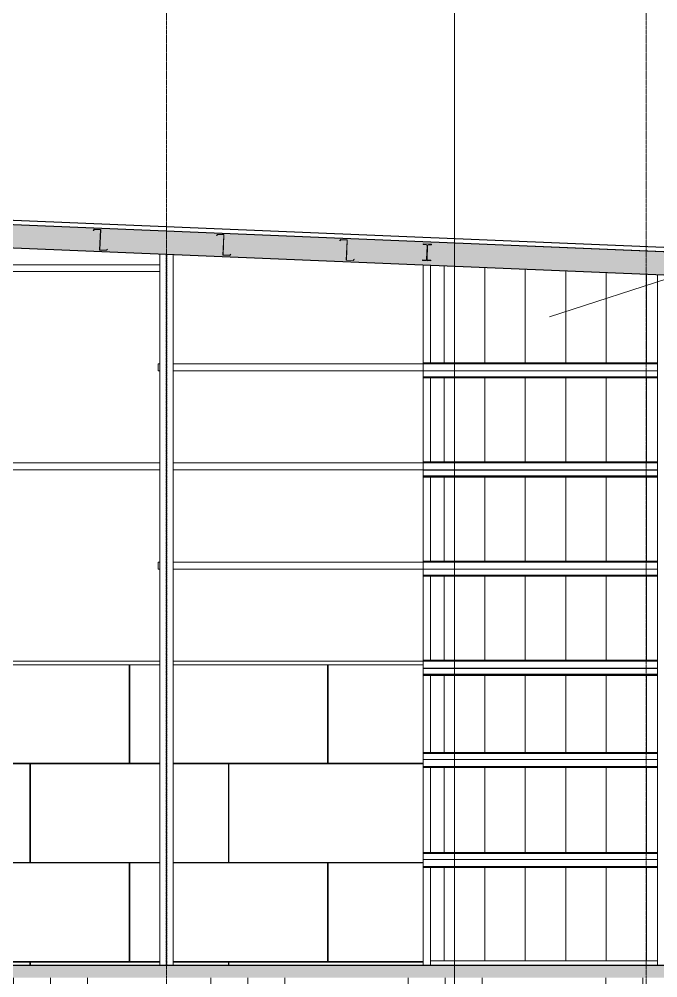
# Model space of a CAD drawing. Header units: inches. Extents: x -23445 to -52, y -314 to 853.
# Drawn here: x -11575.3 to -11264.7, y -6 to 460.5 of the extents above; entities that cross this region are included whole.
import ezdxf

# ---------------------------------------------------------------- set-up
doc = ezdxf.new("R2010")
doc.units = ezdxf.units.IN
doc.header["$MEASUREMENT"] = 0
doc.linetypes.add('Grid Line 1_2_', pattern=[0.875, 0.5, -0.125, 0.125, -0.125])
doc.linetypes.add('Hidden 1_8_', pattern=[0.1875, 0.125, -0.0625])
for name, color, linetype, lineweight in [('A-ANNO-IDEN', 131, 'Continuous', 9), ('A-CLNG', 13, 'Continuous', 9), ('A-CLNG-PATT', 13, 'Continuous', 9), ('A-FLOR', 192, 'Continuous', 9), ('A-FLOR-LEVL', 51, 'Continuous', 9), ('A-FLOR-PATT', 8, 'Continuous', 25), ('A-GLAZ-CWMG', 51, 'Continuous', 9), ('A-ROOF', 132, 'Continuous', 9), ('A-WALL', 113, 'Continuous', 9), ('A-WALL-PATT', 111, 'Continuous', 25), ('C-TOPO', 7, 'Continuous', 9), ('G-ANNO-SYMB', 111, 'Continuous', 9), ('S-BEAM', 12, 'Continuous', 9), ('S-COLS', 52, 'Continuous', 9), ('S-GRID', 1, 'Continuous', 9)]:
    doc.layers.add(name, color=color, linetype=linetype, lineweight=lineweight)

# ---------------------------------------------------------------- blocks, each defined once
blk = doc.blocks.new('Struct_Xcel_Sports Complex_rvt-3-Building Section - North_South looking East _ Lounge')
at = {"layer": 'A-FLOR-PATT', "lineweight": 9}
h = blk.add_hatch(dxfattribs=at)
h.set_pattern_fill('FP_40', style=0, pattern_type=2)
h.set_pattern_definition([(50, (22063.86, 65.275), (55.0854, -4.8198), [5.76, -63.36]), (355, (22063.86, 65.275), (-10.6557, 57.7685), [4.608, -50.688]), (100.451, (22068.45, 64.874), (44.4295, 52.9487), [4.895, -53.848]), (46.184, (22063.86, 80.635), (81.9644, -12.712), [8.64, -95.04]), (96.636, (22070.69, 79.576), (71.7815, 74.8124), [7.343, -80.772]), (351.184, (22063.86, 80.635), (71.782, 74.8124), [6.912, -76.032]), (21, (22071.54, 76.795), (45.842, -30.9215), [5.76, -63.36]), (326, (22071.54, 76.795), (18.687, 55.6915), [4.608, -50.688]), (71.451, (22075.36, 74.22), (64.529, 24.77), [4.895, -53.848]), (37.5, (22063.858, 65.275), (0.9339, 25.5668), [2.534, -47.539, 2.534, -48.922, -50.88]), (37.5, (22063.858, 65.275), (0.9339, 25.5668), [-101.53, 2.534, -48.346]), (7.5, (22063.858, 65.275), (20.204, 30.2913), [2.534, -26.803, 2.534, -46.387, -19.392]), (7.5, (22063.858, 65.275), (20.204, 30.2913), [-78.259, 2.534, -16.858]), (327.5, (22046.732, 65.275), (40.9978, -1.7324), [2.534, -16.666, 2.534, -57.37, -79.488]), (327.5, (22046.732, 65.275), (40.9978, -1.7324), [-79.104, 2.534, -76.954]), (317.5, (22039.052, 65.275), (44.7889, 7.6878), [2.534, -22.426, 2.534, -37.248, -56.448]), (317.5, (22039.052, 65.275), (44.7889, 7.6878), [-64.742, 2.534, -53.914])])
h.paths.add_polyline_path([(22790.8, -6), (22790.8, 0), (21132.3, 0), (21132.3, -6), (22724.07, -6)], flags=0)
at = {"layer": 'A-FLOR', "color": 250, "lineweight": 25}
blk.add_line((22790.8, 0), (21143.55, 0), dxfattribs=at)
blk = doc.blocks.new('W-Wide Flange-Column - W12X26-1588833-Building Section - North_South looking East _ Lounge')
at = {"layer": 'S-COLS', "linetype": 'Hidden 1_8_'}
for p, q in [((22108.65, 0), (22108.65, 346.14)), ((22108.96, 346.12), (22108.96, 0))]:
    blk.add_line(p, q, dxfattribs=at)
blk = doc.blocks.new('Girt_Z - 10_D-V102-Building Section - North_South looking East _ Lounge')
at = {"layer": 'S-BEAM', "lineweight": 15}
for p, q in [((22073.73, 358.31), (22073.22, 357.76)), ((22073.22, 357.76), (22073.3, 357.68)), ((22073.3, 357.68), (22073.78, 358.2)), ((22076.66, 358.19), (22073.73, 358.31)), ((22073.78, 358.2), (22076.66, 358.08)), ((22076.73, 358), (22076.33, 348.19)), ((22076.44, 348.38), (22076.84, 357.99)), ((22076.33, 348.19), (22079.7, 348.05)), ((22079.65, 348.16), (22076.51, 348.29)), ((22080.12, 348.68), (22079.65, 348.16)), ((22079.7, 348.05), (22080.2, 348.61)), ((22080.2, 348.61), (22080.12, 348.68))]:
    blk.add_line(p, q, dxfattribs=at)
for centre, radius, start, end in [((22076.66, 358), 0.187, 357.6141, 87.6141), ((22076.66, 358), 0.0782, 357.6141, 85.4913), ((22076.52, 348.37), 0.0782, 177.6141, 264.5717)]:
    blk.add_arc(centre, radius, start, end, dxfattribs=at)
blk = doc.blocks.new('Rectangular Mullion - Profile_Polycarbonate_Lower-1149884-Building Section - North_South looking East _ Lounge')
at = {"layer": 'A-GLAZ-CWMG'}
for p, q in [((22237.3, 0), (22237.3, 2.24)), ((22347.55, 2.24), (22237.3, 2.24)), ((22369.06, 2.24), (22359.55, 2.24)), ((22369.06, 2.24), (22369.06, 0))]:
    blk.add_line(p, q, dxfattribs=at)
blk = doc.blocks.new('Rectangular Mullion - Profile_Polycarbonate_right-1528483-Building Section - North_South looking East _ Lounge')
at = {"layer": 'A-GLAZ-CWMG'}
for p, q in [((22237.3, 293.29), (22237.3, 340.77)), ((22237.3, 245.04), (22237.3, 285.94)), ((22237.3, 196.79), (22237.3, 237.69)), ((22237.3, 148.54), (22237.3, 189.44)), ((22237.3, 103.68), (22237.3, 141.19)), ((22237.3, 55.05), (22237.3, 96.32)), ((22237.3, 0), (22237.3, 47.7))]:
    blk.add_line(p, q, dxfattribs=at)
blk = doc.blocks.new('Girt_Z - 10_D-1351984-Building Section - North_South looking East _ Lounge')
at = {"layer": 'S-BEAM', "lineweight": 15}
for p, q in [((22133.68, 355.81), (22133.17, 355.26)), ((22133.17, 355.26), (22133.25, 355.18)), ((22133.25, 355.18), (22133.72, 355.7)), ((22136.61, 355.69), (22133.68, 355.81)), ((22133.72, 355.7), (22136.61, 355.58)), ((22136.68, 355.5), (22136.27, 345.69)), ((22136.39, 345.88), (22136.79, 355.49)), ((22136.27, 345.69), (22139.65, 345.55)), ((22139.6, 345.67), (22136.46, 345.8)), ((22140.07, 346.18), (22139.6, 345.67)), ((22139.65, 345.55), (22140.15, 346.11)), ((22140.15, 346.11), (22140.07, 346.18))]:
    blk.add_line(p, q, dxfattribs=at)
for centre, radius, start, end in [((22136.6, 355.5), 0.187, 357.6141, 87.6141), ((22136.6, 355.5), 0.0782, 357.6141, 85.4913), ((22136.47, 345.87), 0.0782, 177.6141, 264.5717)]:
    blk.add_arc(centre, radius, start, end, dxfattribs=at)
blk = doc.blocks.new('Girt_Z - 10_D-1223970-Building Section - North_South looking East _ Lounge')
at = {"layer": 'S-BEAM'}
for p, q in [((21870.8, 148.06), (22105.56, 148.06)), ((22112.05, 148.06), (22347.55, 148.06)), ((22233.68, 148.54), (22347.55, 148.54)), ((22233.68, 144.69), (22347.55, 144.69)), ((22233.68, 144.61), (22347.55, 144.61)), ((22233.68, 141.72), (22347.55, 141.72)), ((22233.68, 141.27), (22347.55, 141.27)), ((22233.68, 141.19), (22347.55, 141.19))]:
    blk.add_line(p, q, dxfattribs=at)
blk = doc.blocks.new('Girt_Z - 10_D-1223971-Building Section - North_South looking East _ Lounge')
at = {"layer": 'S-BEAM'}
for p, q in [((21870.8, 244.56), (22105.56, 244.56)), ((22112.05, 244.56), (22347.55, 244.56)), ((22233.68, 245.04), (22347.55, 245.04)), ((21870.8, 241.19), (22105.56, 241.19)), ((22112.05, 241.19), (22347.55, 241.19)), ((22233.68, 241.11), (22347.55, 241.11)), ((22233.68, 238.22), (22347.55, 238.22)), ((22233.68, 237.77), (22347.55, 237.77)), ((22233.68, 237.69), (22347.55, 237.69))]:
    blk.add_line(p, q, dxfattribs=at)
blk = doc.blocks.new('Girt_Z - 10_D-1223975-Building Section - North_South looking East _ Lounge')
at = {"layer": 'S-BEAM'}
for p, q in [((22104.8, 192.94), (22104.8, 196.31)), ((22104.8, 196.31), (22105.56, 196.31)), ((22112.05, 196.31), (22347.55, 196.31)), ((22233.68, 196.79), (22347.55, 196.79)), ((22104.8, 192.94), (22105.56, 192.94)), ((22112.05, 192.94), (22347.55, 192.94)), ((22233.68, 192.86), (22347.55, 192.86)), ((22233.68, 189.97), (22347.55, 189.97)), ((22233.68, 189.52), (22347.55, 189.52)), ((22233.68, 189.44), (22347.55, 189.44))]:
    blk.add_line(p, q, dxfattribs=at)
blk = doc.blocks.new('Girt_Z - 10_D-1223976-Building Section - North_South looking East _ Lounge')
at = {"layer": 'S-BEAM'}
for p, q in [((22104.8, 289.44), (22104.8, 292.81)), ((22104.8, 292.81), (22105.56, 292.81)), ((22104.8, 289.44), (22105.56, 289.44)), ((22112.05, 292.81), (22347.55, 292.81)), ((22112.05, 289.44), (22347.55, 289.44)), ((22233.68, 293.29), (22347.55, 293.29)), ((22233.68, 289.36), (22347.55, 289.36)), ((22233.68, 286.47), (22347.55, 286.47)), ((22233.68, 286.02), (22347.55, 286.02)), ((22233.68, 285.94), (22347.55, 285.94))]:
    blk.add_line(p, q, dxfattribs=at)
blk = doc.blocks.new('W-Wide Flange - W8X15-1528935-Building Section - North_South looking East _ Lounge')
at = {"layer": 'S-BEAM'}
h = blk.add_hatch(dxfattribs=at)
h.set_pattern_fill('FP_38', color=256, style=0, pattern_type=2)
h.set_pattern_definition([(45, (22063.858, 65.275), (-19.007, 19.007), []), (45, (22063.858, 94.075), (-19.007, 19.007), [])])
h.paths.add_polyline_path([(22237.37, 342.87), (22237.39, 343.19), (22236, 343.25), (22235.66, 343.41), (22235.53, 343.76), (22235.8, 350.24), (22235.96, 350.59), (22236.31, 350.72), (22237.7, 350.66), (22237.71, 350.98), (22233.7, 351.14), (22233.69, 350.83), (22235.07, 350.77), (22235.42, 350.61), (22235.55, 350.25), (22235.28, 343.77), (22235.12, 343.43), (22234.76, 343.3), (22233.38, 343.36), (22233.37, 343.04)], flags=0)
at = {"layer": 'S-BEAM', "lineweight": 15}
for p, q in [((22233.7, 351.14), (22233.69, 350.83)), ((22233.69, 350.83), (22235.07, 350.77)), ((22237.71, 350.98), (22233.7, 351.14)), ((22235.55, 350.25), (22235.28, 343.77)), ((22235.53, 343.76), (22235.8, 350.24)), ((22236.31, 350.72), (22237.7, 350.66)), ((22237.7, 350.66), (22237.71, 350.98)), ((22233.38, 343.36), (22233.37, 343.04)), ((22233.37, 343.04), (22237.37, 342.87)), ((22234.76, 343.3), (22233.38, 343.36)), ((22237.39, 343.19), (22236, 343.25)), ((22237.37, 342.87), (22237.39, 343.19))]:
    blk.add_line(p, q, dxfattribs=at)
for centre, start, end in [((22235.05, 350.27), 357.6141, 87.6141), ((22236.29, 350.22), 87.6141, 177.6141), ((22234.78, 343.79), 267.6141, 357.6141), ((22236.02, 343.74), 177.6141, 267.6141)]:
    blk.add_arc(centre, 0.497, start, end, dxfattribs=at)
blk = doc.blocks.new('Girt_Z - 10_D-1223979-Building Section - North_South looking East _ Lounge')
at = {"layer": 'S-BEAM'}
for p, q in [((21870.8, 341.06), (22105.56, 341.06)), ((21870.8, 337.69), (22105.56, 337.69))]:
    blk.add_line(p, q, dxfattribs=at)
blk = doc.blocks.new('Girt_Z - 10_D-1239982-Building Section - North_South looking East _ Lounge')
at = {"layer": 'S-BEAM'}
for p, q in [((22347.55, 103.68), (22233.68, 103.68)), ((22347.55, 103.59), (22233.68, 103.59)), ((22347.55, 103.14), (22233.68, 103.14)), ((22347.55, 100.25), (22233.68, 100.25)), ((22347.55, 100.18), (22233.68, 100.18)), ((22347.55, 96.8), (22233.68, 96.8)), ((22347.55, 96.32), (22233.68, 96.32))]:
    blk.add_line(p, q, dxfattribs=at)
blk = doc.blocks.new('Girt_Z - 10_D-1236892-Building Section - North_South looking East _ Lounge')
at = {"layer": 'S-BEAM'}
for p, q in [((22347.55, 55.05), (22233.68, 55.05)), ((22347.55, 54.97), (22233.68, 54.97)), ((22347.55, 54.52), (22233.68, 54.52)), ((22347.55, 51.63), (22233.68, 51.63)), ((22347.55, 51.55), (22233.68, 51.55)), ((22347.55, 48.18), (22233.68, 48.18)), ((22347.55, 47.7), (22233.68, 47.7))]:
    blk.add_line(p, q, dxfattribs=at)

msp = doc.modelspace()

# ---------------------------------------------------------------- hatches: boundary and pattern name
at = {"layer": 'A-CLNG-PATT'}
h = msp.add_hatch(dxfattribs=at)
h.set_pattern_fill('FP_37', color=256, style=0, pattern_type=2)
h.set_pattern_definition([(161.57, (22064.818, 66.235), (-7.6802237, -0.0009796), [0, -54.643, 6.067, 0]), (18.43, (22062.898, 66.235), (-7.6802237, 0.0009796), [0, -54.643, 6.067, 0]), (108.43, (22064.818, 66.235), (3.8382953, -19.20136532), [18.211, -42.499]), (71.57, (22062.898, 66.235), (3.8382953, 19.20136532), [18.211, -42.499])])
h.paths.add_polyline_path([(-11241.83102, 335.21711), (-11241.83102, 346.47687), (-12477.45602, 397.96125), (-12477.45602, 386.70148), (-11256.40737, 335.82446)], flags=0)
at = {"layer": 'A-WALL-PATT', "lineweight": 9}
h = msp.add_hatch(dxfattribs=at)
h.set_pattern_fill('FP_42', color=256, style=0, pattern_type=2)
h.set_pattern_definition([(90, (22233.678, 0), (-19.685, 1e-15), [])])
h.paths.add_polyline_path([(-11375.20902, 2.244), (-11264.95602, 2.244), (-11264.95602, 47.6976), (-11375.20902, 47.6976)], flags=0)
h.paths.add_polyline_path([(-11252.95602, 2.244), (-11243.45302, 2.244), (-11243.45302, 47.57168), (-11252.95602, 47.57168), (-11252.95602, 37.45175)], flags=0)
h.paths.add_polyline_path([(-11243.45302, 51.55469), (-11243.45302, 96.32031), (-11252.95602, 96.32031), (-11252.95602, 51.55469)], flags=0)
h.paths.add_polyline_path([(-11264.95602, 55.0524), (-11264.95602, 96.3226), (-11375.20902, 96.3226), (-11375.20902, 55.0524), (-11275.77425, 55.0524)], flags=0)
h.paths.add_polyline_path([(-11243.45302, 100.30332), (-11243.45302, 144.6875), (-11252.76855, 144.6875), (-11252.76855, 144.79688), (-11243.45302, 144.8695), (-11243.45302, 146.5), (-11252.84664, 146.5), (-11252.84664, 144.87213), (-11252.95602, 144.79688), (-11252.95602, 100.30332)], flags=0)
h.paths.add_polyline_path([(-11275.77425, 103.6774), (-11264.95602, 103.6774), (-11264.95602, 141.18978), (-11375.20902, 141.18978), (-11375.20902, 103.6774), (-11353.24175, 103.6774)], flags=0)
h.paths.add_polyline_path([(-11353.24175, 148.54459), (-11264.95602, 148.54459), (-11264.95602, 189.43978), (-11375.20902, 189.43978), (-11375.20902, 148.54459)], flags=0)
h.paths.add_polyline_path([(-11252.80443, 196.29688), (-11243.45302, 196.3125), (-11243.45302, 237.31387), (-11252.95602, 237.31387), (-11252.95596, 196.3125), (-11252.38143, 196.79459), (-11252.31112, 196.7108), (-11252.7858, 196.3125)], flags=0)
h.paths.add_polyline_path([(-11275.77425, 196.79459), (-11264.95602, 196.79459), (-11264.95602, 237.68978), (-11375.20902, 237.68978), (-11375.20902, 196.79459), (-11353.24175, 196.79459)], flags=0)
h.paths.add_polyline_path([(-11252.89079, 241.29688), (-11243.45302, 241.29688), (-11243.53055, 285.93978), (-11243.60086, 286.02357), (-11243.45302, 286.14762), (-11243.45302, 289.4375), (-11252.95602, 289.36224), (-11252.95602, 244.5625), (-11252.38148, 245.04459), (-11252.31118, 244.9608), (-11252.84664, 244.5115), (-11252.84664, 241.3709)], flags=0)
h.paths.add_polyline_path([(-11264.95602, 245.04459), (-11264.95602, 285.93978), (-11375.20902, 285.93978), (-11375.20902, 245.04459), (-11275.77425, 245.04459)], flags=0)
h.paths.add_polyline_path([(-11252.95602, 289.4375), (-11252.76857, 289.54688), (-11243.45302, 289.54688), (-11243.45302, 335.28469), (-11252.95602, 335.68065), (-11252.95602, 292.8125), (-11252.38148, 293.29459), (-11252.31118, 293.2108), (-11252.84664, 292.7615), (-11252.89079, 289.54688)], flags=0)
h.paths.add_polyline_path([(-11353.24175, 293.29459), (-11264.95602, 293.29459), (-11264.95602, 336.18065), (-11375.20902, 340.77453), (-11375.20902, 293.29459)], flags=0)
h.paths.add_polyline_path([(-11240.94919, 345.39944), (-11240.33002, 345.99335), (-11240.33002, 346.43023), (-11241.83102, 346.47199), (-11241.83102, 345.43619)], flags=0)
h = msp.add_hatch(dxfattribs=at)
h.set_pattern_fill('FP_44', color=256, style=0, pattern_type=2)
h.set_pattern_definition([(90, (22011.8, -722), (-193, -193), [48, -145]), (180, (22011.8, -722), (-2e-14, -193), [96.25, -96.75]), (270, (21915.55, -674), (-193, -193), [48, -145]), (180, (22011.8, -674), (-2e-14, -193), [96.25, -96.75]), (270, (21915.3, -674), (-193, -193), [48, -145]), (180, (21915.3, -674), (-2e-14, -193), [96.25, -96.75]), (90, (21819.05, -722), (-193, -193), [48, -145]), (180, (21915.3, -722), (-2e-14, -193), [96.25, -96.75]), (90, (21963.8, -673.75), (-193, -193), [48, -145]), (180, (22012.05, -673.75), (-2e-14, -193), [48.25, -144.75]), (180, (22012.05, -625.75), (-2e-14, -193), [48.25, -144.75]), (90, (21867.3, -673.75), (-193, -193), [48, -145]), (180, (21963.55, -673.75), (-2e-14, -193), [96.25, -96.75]), (270, (21963.55, -625.75), (-193, -193), [48, -145]), (180, (21963.55, -625.75), (-2e-14, -193), [96.25, -96.75]), (180, (21867.05, -673.75), (-2e-14, -193), [48, -145]), (270, (21867.05, -625.75), (-193, -193), [48, -145]), (180, (21867.05, -625.75), (-2e-14, -193), [48, -145]), (90, (22011.8, -625.5), (-193, -193), [48, -145]), (180, (22011.8, -625.5), (-2e-14, -193), [96.25, -96.75]), (270, (21915.55, -577.5), (-193, -193), [48, -145]), (180, (22011.8, -577.5), (-2e-14, -193), [96.25, -96.75]), (270, (21915.3, -577.5), (-193, -193), [48, -145]), (180, (21915.3, -577.5), (-2e-14, -193), [96.25, -96.75]), (270, (21819.05, -577.5), (-193, -193), [48, -145]), (180, (21915.3, -625.5), (-2e-14, -193), [96.25, -96.75]), (90, (21963.8, -577.25), (-193, -193), [48, -145]), (180, (22012.05, -577.25), (-2e-14, -193), [48.25, -144.75]), (180, (22012.05, -529.25), (-2e-14, -193), [48.25, -144.75]), (90, (21867.3, -577.25), (-193, -193), [48, -145]), (180, (21963.55, -577.25), (-2e-14, -193), [96.25, -96.75]), (270, (21963.55, -529.25), (-193, -193), [48, -145]), (180, (21963.55, -529.25), (-2e-14, -193), [96.25, -96.75]), (180, (21867.05, -577.25), (-2e-14, -193), [48, -145]), (270, (21867.05, -529.25), (-193, -193), [48, -145]), (180, (21867.05, -529.25), (-2e-14, -193), [48, -145])])
h.paths.add_polyline_path([(-12465.70602, 0), (-12230.70102, 0), (-12230.70102, 146.25), (-12465.70602, 146.25), (-12465.70602, 8.156)], flags=0)
h.paths.add_polyline_path([(-12224.21102, 0), (-11989.45102, 0), (-11989.45102, 146.25), (-12224.21102, 146.25), (-12224.21102, 76.51275)], flags=0)
h.paths.add_polyline_path([(-11982.96102, 0), (-11748.20102, 0), (-11748.20102, 146.25), (-11982.96102, 146.25), (-11982.96102, 76.51275)], flags=0)
h.paths.add_polyline_path([(-11378.83102, 0), (-11378.83102, 146.25), (-11500.46102, 146.25), (-11500.46102, 0), (-11430.70925, 0)], flags=0)
h.paths.add_polyline_path([(-11506.95102, 0), (-11506.95102, 146.25), (-11741.71102, 146.25), (-11741.71102, 0), (-11508.17675, 0)], flags=0)
at = {"layer": 'C-TOPO'}
h = msp.add_hatch(dxfattribs=at)
h.set_pattern_fill('FP_36', color=256, style=0, pattern_type=2)
h.set_pattern_definition([(0, (22063.86, 65.275), (48, 48), [48, -48]), (0, (22063.86, 83.275), (48, 48), [48, -48]), (0, (22063.86, 101.275), (48, 48), [48, -48]), (90, (22069.86, 107.275), (-48, 48), [48, -48]), (90, (22087.86, 107.275), (-48, 48), [48, -48]), (90, (22105.86, 107.275), (-48, 48), [48, -48])])
h.paths.add_polyline_path([(-11343.46802, -79.73125), (-10813.70602, -79.73125), (-10813.70602, -54), (-10857.70602, -54), (-10857.70602, -36), (-10821.70602, -36), (-10821.70602, -6), (-12480.20602, -6), (-12480.20602, -36), (-12414.45602, -36), (-12414.45602, -60), (-12534.45602, -60), (-12534.45602, -36), (-12490.20602, -36), (-12490.20602, 0), (-13057.52675, 0), (-13057.52675, -79.73125), (-11345.24538, -79.73125)], flags=0)
h.paths.add_polyline_path([(-11263.2267, -36), (-11332.45602, -36), (-11332.45602, -12), (-11194.45602, -12), (-11194.45602, -36), (-11198.30675, -36)], flags=0)
h.paths.add_polyline_path([(-11956.20602, -30), (-12016.20602, -30), (-12016.20602, -12), (-11956.20602, -12), (-11956.20602, -14.95636)], flags=0)
h.paths.add_polyline_path([(-11714.95602, -30), (-11774.95602, -30), (-11774.95602, -12), (-11714.95602, -12)], flags=0)
h.paths.add_polyline_path([(-12197.45602, -30), (-12257.45602, -30), (-12257.45602, -12), (-12197.45602, -12), (-12197.45602, -20.89639)], flags=0)
h.paths.add_polyline_path([(-11508.17675, -30), (-11533.70602, -30), (-11533.70602, -12), (-11473.70602, -12), (-11473.70602, -30)], flags=0)

# ---------------------------------------------------------------- linework, layer by layer
at = {"layer": 'A-ANNO-IDEN', "color": 153}
msp.add_line((-11317.45952, 315.65695), (-10686.57512, 519.69257), dxfattribs=at)
at = {"layer": 'A-CLNG', "lineweight": 25}
for p, q in [((-11241.83102, 346.47687), (-12477.45602, 397.96125)), ((-12225.95602, 376.22232), (-11241.83102, 335.21711))]:
    msp.add_line(p, q, dxfattribs=at)
at = {"layer": 'A-FLOR-LEVL', "linetype": 'Grid Line 1_2_'}
msp.add_line((-13250.908, 0), (-9946.97978, 0), dxfattribs=at)
at = {"layer": 'A-ROOF', "lineweight": 25}
for p, q in [((-11179.41357, 345.95634), (-12492.05584, 400.64976)), ((-12492.05584, 398.64803), (-11179.41357, 343.9546))]:
    msp.add_line(p, q, dxfattribs=at)
at = {"layer": 'A-WALL'}
for p, q in [((-11240.33002, 346.43023), (-11378.76852, 352.1985)), ((-11378.83102, 196.31252), (-11378.83102, 340.92544)), ((-11378.83102, 0), (-11378.83102, 196.3125)), ((-11506.95102, 146.25), (-11741.71102, 146.25)), ((-11378.83102, 146.25), (-11500.46102, 146.25))]:
    msp.add_line(p, q, dxfattribs=at)
at = {"layer": 'G-ANNO-SYMB'}
msp.add_line((-11363.67574, 545.15708), (-11363.67574, -79.66081), dxfattribs=at)
at = {"layer": 'S-COLS'}
for p, q in [((-11502.34399, 357.33158), (-11500.46102, 357.33158)), ((-11506.95102, 346.26378), (-11506.95102, 0)), ((-11500.46102, 345.99336), (-11500.46102, 0)), ((-11264.95602, 336.18065), (-11264.95602, 0))]:
    msp.add_line(p, q, dxfattribs=at)
at = {"layer": 'S-GRID', "linetype": 'Grid Line 1_2_'}
for p, q in [((-11503.70602, -273.16081), (-11503.70602, 738.65708)), ((-11503.70602, -273.16081), (-11503.70602, 738.65708)), ((-11270.45602, -273.16081), (-11270.45602, 738.65708))]:
    msp.add_line(p, q, dxfattribs=at)

# ---------------------------------------------------------------- block references
at = {"color": 130, "lineweight": 5}
msp.add_blockref('Struct_Xcel_Sports Complex_rvt-3-Building Section - North_South looking East _ Lounge', (-33612.50883, 0), dxfattribs=at)
at = {"layer": 'A-GLAZ-CWMG'}
for name in ['Rectangular Mullion - Profile_Polycarbonate_right-1528483-Building Section - North_South looking East _ Lounge', 'Rectangular Mullion - Profile_Polycarbonate_Lower-1149884-Building Section - North_South looking East _ Lounge']:
    msp.add_blockref(name, (-33612.50883, 0), dxfattribs=at)
at = {"layer": 'S-BEAM'}
for name, p in [('Girt_Z - 10_D-V102-Building Section - North_South looking East _ Lounge', (-33612.50883, 0)), ('Girt_Z - 10_D-1351984-Building Section - North_South looking East _ Lounge', (-33612.50883, 0)), ('Girt_Z - 10_D-1351984-Building Section - North_South looking East _ Lounge', (-33552.56084, -2.49783)), ('W-Wide Flange - W8X15-1528935-Building Section - North_South looking East _ Lounge', (-33612.50883, 0)), ('Girt_Z - 10_D-1223979-Building Section - North_South looking East _ Lounge', (-33612.50883, 0)), ('Girt_Z - 10_D-1223976-Building Section - North_South looking East _ Lounge', (-33612.50883, 0)), ('Girt_Z - 10_D-1223971-Building Section - North_South looking East _ Lounge', (-33612.50883, 0)), ('Girt_Z - 10_D-1223975-Building Section - North_South looking East _ Lounge', (-33612.50883, 0)), ('Girt_Z - 10_D-1223970-Building Section - North_South looking East _ Lounge', (-33612.50883, 0)), ('Girt_Z - 10_D-1239982-Building Section - North_South looking East _ Lounge', (-33612.50883, 0)), ('Girt_Z - 10_D-1236892-Building Section - North_South looking East _ Lounge', (-33612.50883, 0))]:
    msp.add_blockref(name, p, dxfattribs=at)
at = {"layer": 'S-COLS', "linetype": 'Hidden 1_8_'}
msp.add_blockref('W-Wide Flange-Column - W12X26-1588833-Building Section - North_South looking East _ Lounge', (-33612.50883, 0), dxfattribs=at)

doc.saveas('drawing.dxf')
